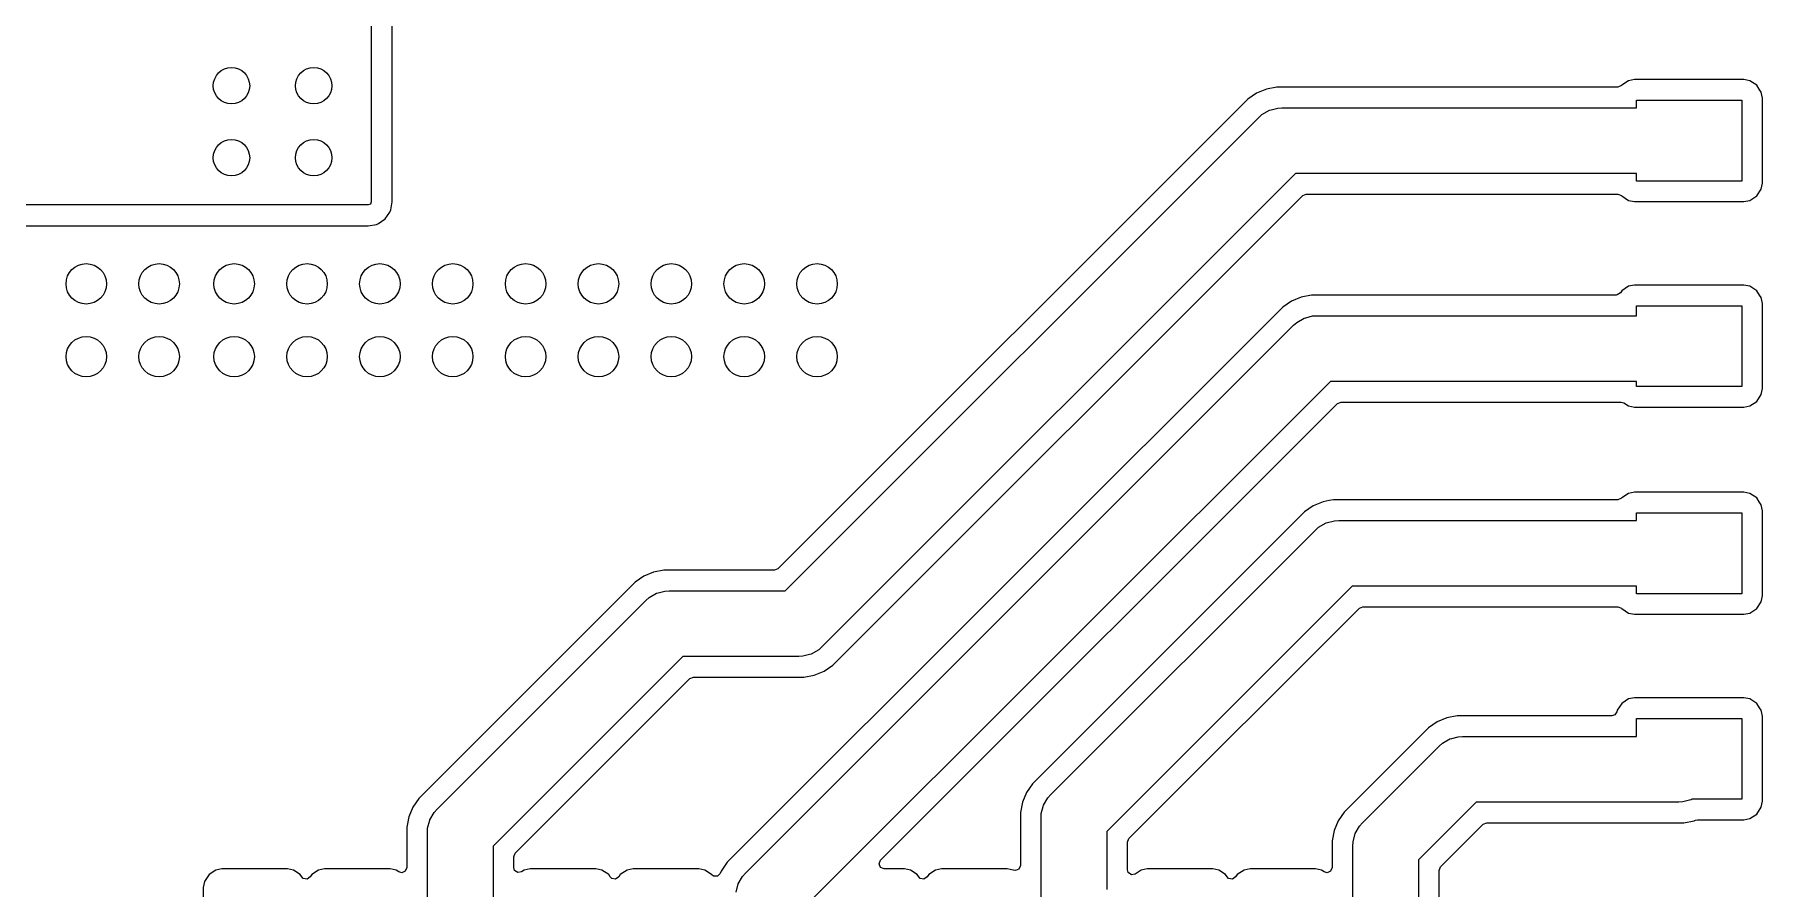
# Model space of a CAD drawing. Extents: x 97 to 200, y -158 to -52.
# Drawn here: x 149.91 to 171.26, y -137.88 to -127.32 of the extents above; entities that cross this region are included whole.
import ezdxf

# ---------------------------------------------------------------- set-up
doc = ezdxf.new("R2010")
doc.units = 0
doc.layers.add('BLACK', color=7, linetype='CONTINUOUS')

msp = doc.modelspace()

# ---------------------------------------------------------------- linework, layer by layer
at = {"layer": 'BLACK', "linetype": 'CONTINUOUS'}
for p, q in [((154.0723, -126.5195), (154.0723, -129.3917)), ((154.3318, -129.3917), (154.3318, -126.5195)), ((165.008044, -128.047918), (164.899801, -128.120244)), ((165.128324, -127.998097), (165.008044, -128.047918)), ((165.256007, -127.9727), (165.128324, -127.998097)), ((169.469148, -127.9727), (165.256007, -127.9727)), ((169.513341, -127.954392), (169.469148, -127.9727)), ((169.517618, -127.950113), (169.513341, -127.954392)), ((169.601796, -127.893867), (169.517618, -127.950113)), ((169.6018, -127.893865), (169.601796, -127.893867)), ((169.676031, -127.879101), (169.6018, -127.893865)), ((169.676035, -127.8791), (169.676031, -127.879101)), ((171.026167, -127.8791), (169.676035, -127.8791)), ((171.1004, -127.893865), (171.026167, -127.8791)), ((171.100402, -127.893866), (171.1004, -127.893865)), ((171.184584, -127.950115), (171.100402, -127.893866)), ((171.216645, -127.998098), (171.184584, -127.950115)), ((171.240834, -128.034299), (171.216645, -127.998098)), ((171.255599, -128.108532), (171.240834, -128.034299)), ((164.899799, -128.120246), (159.095652, -133.924394)), ((164.899801, -128.120244), (164.899799, -128.120246)), ((165.073699, -128.311181), (165.165577, -128.258135)), ((165.165577, -128.258135), (165.187233, -128.252332)), ((165.187233, -128.252332), (165.268054, -128.230676)), ((165.268054, -128.230676), (165.268069, -128.230676)), ((165.268069, -128.230676), (165.3211, -128.2272)), ((165.3211, -128.2272), (169.7011, -128.2272)), ((169.7011, -128.2272), (169.7011, -128.1336)), ((169.7011, -128.1336), (171.0011, -128.1336)), ((171.0011, -128.1336), (171.0011, -129.1336)), ((171.255599, -128.108534), (171.255599, -128.108532)), ((171.2556, -129.158667), (171.255599, -128.108534)), ((159.182764, -134.1972), (165.033732, -128.346232)), ((165.033732, -128.346232), (165.073691, -128.311188)), ((165.073691, -128.311188), (165.073699, -128.311181)), ((165.489436, -129.04), (159.638468, -134.890968)), ((169.7011, -129.04), (165.489436, -129.04)), ((169.7011, -129.1336), (169.7011, -129.04)), ((159.772399, -135.116955), (165.576548, -129.312806)), ((165.576548, -129.312806), (165.620742, -129.2945)), ((165.620742, -129.2945), (169.469144, -129.2945)), ((169.469144, -129.2945), (169.513338, -129.312806)), ((169.513338, -129.312806), (169.513341, -129.312808)), ((169.513341, -129.312808), (169.517618, -129.317086)), ((169.517618, -129.317086), (169.601797, -129.373333)), ((171.0011, -129.1336), (169.7011, -129.1336)), ((171.100401, -129.373334), (171.184584, -129.317084)), ((171.184584, -129.317084), (171.240834, -129.232901)), ((171.240834, -129.232901), (171.2556, -129.158667)), ((154.0352, -129.4288), (145.089905, -129.4288)), ((154.061434, -129.417934), (154.0352, -129.4288)), ((154.0723, -129.3917), (154.061434, -129.417934)), ((154.244931, -129.601425), (154.301182, -129.517237)), ((154.301182, -129.517237), (154.312048, -129.491003)), ((154.312048, -129.491003), (154.3318, -129.3917)), ((169.601797, -129.373333), (169.601799, -129.373334)), ((169.601799, -129.373334), (169.676033, -129.3881)), ((169.676033, -129.3881), (171.026166, -129.388099)), ((171.026166, -129.388099), (171.100401, -129.373334)), ((145.089906, -129.6883), (154.035199, -129.6883)), ((154.035199, -129.6883), (154.0352, -129.6883)), ((154.0352, -129.6883), (154.134503, -129.668548)), ((154.134503, -129.668548), (154.160737, -129.657682)), ((154.160737, -129.657682), (154.160744, -129.657679)), ((154.160744, -129.657679), (154.244931, -129.601425)), ((165.438044, -130.617918), (165.329801, -130.690244)), ((165.558324, -130.568097), (165.438044, -130.617918)), ((165.686007, -130.5427), (165.558324, -130.568097)), ((169.449073, -130.5427), (165.686007, -130.5427)), ((169.461266, -130.541499), (169.449073, -130.5427)), ((169.50104, -130.514923), (169.461266, -130.541499)), ((169.517615, -130.490115), (169.50104, -130.514923)), ((169.601796, -130.433867), (169.517615, -130.490115)), ((169.6018, -130.433865), (169.601796, -130.433867)), ((169.676031, -130.419101), (169.6018, -130.433865)), ((169.676035, -130.4191), (169.676031, -130.419101)), ((171.026167, -130.4191), (169.676035, -130.4191)), ((171.1004, -130.433865), (171.026167, -130.4191)), ((171.100402, -130.433866), (171.1004, -130.433865)), ((171.184584, -130.490115), (171.100402, -130.433866)), ((171.21972, -130.5427), (171.184584, -130.490115)), ((171.240834, -130.574299), (171.21972, -130.5427)), ((171.255599, -130.648534), (171.240834, -130.574299)), ((165.329801, -130.690244), (158.467744, -137.552301)), ((165.503699, -130.881181), (165.595577, -130.828135)), ((165.595577, -130.828135), (165.617233, -130.822332)), ((165.617233, -130.822332), (165.698054, -130.800676)), ((165.698054, -130.800676), (165.698069, -130.800676)), ((165.698069, -130.800676), (165.7511, -130.7972)), ((165.7511, -130.7972), (169.7011, -130.7972)), ((169.7011, -130.7972), (169.7011, -130.6736)), ((169.7011, -130.6736), (171.0011, -130.6736)), ((171.0011, -130.6736), (171.0011, -131.6736)), ((171.2556, -131.698667), (171.255599, -130.648534)), ((158.693732, -137.686232), (165.463732, -130.916232)), ((165.463732, -130.916232), (165.503691, -130.881188)), ((165.503691, -130.881188), (165.503699, -130.881181)), ((165.919436, -131.61), (159.3875, -138.141936)), ((169.7011, -131.61), (165.919436, -131.61)), ((169.7011, -131.6736), (169.7011, -131.61)), ((171.0011, -131.6736), (169.7011, -131.6736)), ((160.361947, -137.527406), (166.006548, -131.882806)), ((166.006548, -131.882806), (166.050742, -131.8645)), ((166.050742, -131.8645), (169.509755, -131.8645)), ((169.509755, -131.8645), (169.544478, -131.875033)), ((169.544478, -131.875033), (169.601797, -131.913333)), ((171.100401, -131.913334), (171.184584, -131.857084)), ((171.184584, -131.857084), (171.240834, -131.772901)), ((171.240834, -131.772901), (171.2556, -131.698667)), ((169.601797, -131.913333), (169.601799, -131.913334)), ((169.601799, -131.913334), (169.676033, -131.9281)), ((169.676033, -131.9281), (171.026166, -131.928099)), ((171.026166, -131.928099), (171.100401, -131.913334)), ((165.708044, -133.147918), (165.599801, -133.220244)), ((165.828324, -133.098097), (165.708044, -133.147918)), ((165.90234, -133.083375), (165.828324, -133.098097)), ((165.956006, -133.0727), (165.90234, -133.083375)), ((169.469148, -133.0727), (165.956006, -133.0727)), ((169.513341, -133.054392), (169.469148, -133.0727)), ((169.517618, -133.050113), (169.513341, -133.054392)), ((169.601796, -132.993867), (169.517618, -133.050113)), ((169.6018, -132.993865), (169.601796, -132.993867)), ((169.676031, -132.979101), (169.6018, -132.993865)), ((169.676035, -132.9791), (169.676031, -132.979101)), ((171.026167, -132.9791), (169.676035, -132.9791)), ((171.1004, -132.993865), (171.026167, -132.9791)), ((171.100402, -132.993866), (171.1004, -132.993865)), ((171.184584, -133.050115), (171.100402, -132.993866)), ((171.216645, -133.098098), (171.184584, -133.050115)), ((171.240834, -133.134299), (171.216645, -133.098098)), ((171.255599, -133.208534), (171.240834, -133.134299)), ((165.507743, -133.312303), (162.32101, -136.499035)), ((165.599799, -133.220246), (165.507743, -133.312303)), ((165.599801, -133.220244), (165.599799, -133.220246)), ((165.773699, -133.411181), (165.865577, -133.358135)), ((165.865577, -133.358135), (165.968054, -133.330677)), ((165.968054, -133.330677), (166.0211, -133.3272)), ((166.0211, -133.3272), (169.7011, -133.3272)), ((169.7011, -133.3272), (169.7011, -133.2336)), ((169.7011, -133.2336), (171.0011, -133.2336)), ((171.0011, -133.2336), (171.0011, -134.2336)), ((171.2556, -134.258667), (171.255599, -133.208534)), ((162.463732, -136.716232), (165.733732, -133.446232)), ((165.733732, -133.446232), (165.773699, -133.411181)), ((157.438044, -134.017918), (157.329804, -134.090243)), ((157.558324, -133.968097), (157.438044, -134.017918)), ((157.686007, -133.9427), (157.558324, -133.968097)), ((159.051458, -133.9427), (157.686007, -133.9427)), ((159.095652, -133.924394), (159.051458, -133.9427)), ((157.329799, -134.090246), (154.657744, -136.762301)), ((157.329804, -134.090243), (157.329799, -134.090246)), ((157.503699, -134.281181), (157.595577, -134.228135)), ((157.595577, -134.228135), (157.617233, -134.222332)), ((157.617233, -134.222332), (157.698054, -134.200676)), ((157.698054, -134.200676), (157.698069, -134.200676)), ((157.698069, -134.200676), (157.7511, -134.1972)), ((157.7511, -134.1972), (159.182764, -134.1972)), ((166.189436, -134.14), (163.1575, -137.171936)), ((169.7011, -134.14), (166.189436, -134.14)), ((169.7011, -134.2336), (169.7011, -134.14)), ((171.0011, -134.2336), (169.7011, -134.2336)), ((154.883732, -136.896232), (157.463732, -134.316232)), ((157.463732, -134.316232), (157.503691, -134.281188)), ((157.503691, -134.281188), (157.503699, -134.281181)), ((163.430306, -137.259047), (166.276547, -134.412806)), ((166.276547, -134.412806), (166.320741, -134.3945)), ((166.320741, -134.3945), (169.469144, -134.3945)), ((169.469144, -134.3945), (169.513338, -134.412806)), ((169.513338, -134.412806), (169.513341, -134.412808)), ((169.513341, -134.412808), (169.517618, -134.417086)), ((169.517618, -134.417086), (169.601797, -134.473333)), ((171.100401, -134.473334), (171.184584, -134.417084)), ((171.184584, -134.417084), (171.240834, -134.332901)), ((171.240834, -134.332901), (171.2556, -134.258667)), ((169.601797, -134.473333), (169.601799, -134.473334)), ((169.601799, -134.473334), (169.676033, -134.4881)), ((169.676033, -134.4881), (171.026166, -134.488099)), ((171.026166, -134.488099), (171.100401, -134.473334)), ((157.919436, -135.01), (155.5775, -137.351936)), ((159.3511, -135.01), (157.919436, -135.01)), ((159.404131, -135.006524), (159.3511, -135.01)), ((159.404146, -135.006524), (159.404131, -135.006524)), ((159.484966, -134.984867), (159.404146, -135.006524)), ((159.506623, -134.979065), (159.484966, -134.984867)), ((159.598501, -134.926019), (159.506623, -134.979065)), ((159.598508, -134.926011), (159.598501, -134.926019)), ((159.638468, -134.890968), (159.598508, -134.926011)), ((155.850306, -137.439048), (158.006548, -135.282806)), ((158.006548, -135.282806), (158.050742, -135.2645)), ((158.050742, -135.2645), (159.416193, -135.2645)), ((159.416193, -135.2645), (159.543877, -135.239102)), ((159.543877, -135.239102), (159.664154, -135.189282)), ((159.664154, -135.189282), (159.772399, -135.116955)), ((169.676031, -135.519101), (169.6018, -135.533865)), ((169.676035, -135.5191), (169.676031, -135.519101)), ((171.026167, -135.5191), (169.676035, -135.5191)), ((171.1004, -135.533865), (171.026167, -135.5191)), ((169.431191, -135.732167), (169.396468, -135.7427)), ((169.457767, -135.692393), (169.431191, -135.732167)), ((169.461365, -135.674299), (169.457767, -135.692393)), ((169.461366, -135.674297), (169.461365, -135.674299)), ((169.517615, -135.590115), (169.461366, -135.674297)), ((169.601796, -135.533867), (169.517615, -135.590115)), ((169.6018, -135.533865), (169.601796, -135.533867)), ((171.100402, -135.533866), (171.1004, -135.533865)), ((171.184584, -135.590115), (171.100402, -135.533866)), ((171.21972, -135.6427), (171.184584, -135.590115)), ((171.240834, -135.674299), (171.21972, -135.6427)), ((171.255599, -135.748534), (171.240834, -135.674299)), ((167.129801, -135.890244), (166.087744, -136.932301)), ((167.238044, -135.817918), (167.129801, -135.890244)), ((167.358324, -135.768097), (167.238044, -135.817918)), ((167.486007, -135.7427), (167.358324, -135.768097)), ((169.396468, -135.7427), (167.486007, -135.7427)), ((169.7011, -135.9972), (169.7011, -135.7736)), ((169.7011, -135.7736), (171.0011, -135.7736)), ((171.0011, -135.7736), (171.0011, -136.7736)), ((171.2556, -136.798667), (171.255599, -135.748534)), ((166.313732, -137.066232), (167.263732, -136.116232)), ((167.263732, -136.116232), (167.303691, -136.081188)), ((167.303691, -136.081188), (167.303699, -136.081181)), ((167.303699, -136.081181), (167.395577, -136.028135)), ((167.395577, -136.028135), (167.417233, -136.022332)), ((167.417233, -136.022332), (167.498054, -136.000676)), ((167.498054, -136.000676), (167.498069, -136.000676)), ((167.498069, -136.000676), (167.5511, -135.9972)), ((167.5511, -135.9972), (169.7011, -135.9972)), ((162.237744, -136.582301), (162.165418, -136.690544)), ((162.32101, -136.499035), (162.237744, -136.582301)), ((154.657744, -136.762301), (154.585418, -136.870544)), ((162.165418, -136.690544), (162.115597, -136.810824)), ((162.375635, -136.848077), (162.428681, -136.756199)), ((162.428681, -136.756199), (162.428688, -136.756191)), ((162.428688, -136.756191), (162.463732, -136.716232)), ((170.274131, -136.806524), (170.2211, -136.81)), ((170.274146, -136.806524), (170.274131, -136.806524)), ((170.354966, -136.784867), (170.274146, -136.806524)), ((170.376623, -136.779065), (170.354966, -136.784867)), ((170.386089, -136.7736), (170.376623, -136.779065)), ((171.0011, -136.7736), (170.386089, -136.7736)), ((171.240834, -136.872901), (171.2556, -136.798667)), ((154.535597, -136.990824), (154.5102, -137.118506)), ((154.585418, -136.870544), (154.535597, -136.990824)), ((154.795635, -137.028077), (154.848681, -136.936199)), ((154.848681, -136.936199), (154.848688, -136.936191)), ((154.848688, -136.936191), (154.883732, -136.896232)), ((162.115597, -136.810824), (162.0902, -136.938506)), ((162.0902, -136.938506), (162.0902, -137.592523)), ((162.3447, -137.0036), (162.348176, -136.950569)), ((162.3447, -138.9936), (162.3447, -137.0036)), ((162.348176, -136.950554), (162.372124, -136.861181)), ((162.348176, -136.950569), (162.348176, -136.950554)), ((162.372124, -136.861181), (162.375635, -136.848077)), ((166.087744, -136.932301), (166.015418, -137.040544)), ((167.719436, -136.81), (167.0075, -137.521936)), ((170.2211, -136.81), (167.719436, -136.81)), ((171.026166, -137.028099), (171.100401, -137.013334)), ((171.100401, -137.013334), (171.184584, -136.957084)), ((171.184584, -136.957084), (171.240834, -136.872901)), ((154.5102, -137.118506), (154.5102, -137.618665)), ((154.7647, -137.1836), (154.768176, -137.130569)), ((154.7647, -139.0336), (154.7647, -137.1836)), ((154.768176, -137.130554), (154.794354, -137.032857)), ((154.768176, -137.130569), (154.768176, -137.130554)), ((154.794354, -137.032857), (154.795635, -137.028077)), ((163.1575, -137.171936), (163.1575, -137.8886)), ((165.965597, -137.160824), (165.9402, -137.288506)), ((166.015418, -137.040544), (165.965597, -137.160824)), ((166.198176, -137.300554), (166.221404, -137.213867)), ((166.221404, -137.213867), (166.225635, -137.198077)), ((166.225635, -137.198077), (166.278681, -137.106199)), ((166.278681, -137.106199), (166.278688, -137.106191)), ((166.278688, -137.106191), (166.313732, -137.066232)), ((167.280306, -137.609048), (167.806548, -137.082806)), ((167.806548, -137.082806), (167.850742, -137.0645)), ((167.850742, -137.0645), (170.286193, -137.0645)), ((170.286193, -137.0645), (170.413877, -137.039102)), ((170.413877, -137.039102), (170.422225, -137.035643)), ((170.422225, -137.035643), (170.428954, -137.032857)), ((170.428954, -137.032857), (170.452872, -137.028099)), ((170.452872, -137.028099), (171.026165, -137.028099)), ((171.026165, -137.028099), (171.026166, -137.028099)), ((155.5775, -137.351936), (155.5775, -139.0336)), ((155.832, -137.483242), (155.850306, -137.439048)), ((163.412, -137.303241), (163.430306, -137.259047)), ((163.412, -137.645392), (163.412, -137.303241)), ((165.9402, -137.288506), (165.9402, -137.618665)), ((166.1947, -137.3536), (166.198176, -137.300569)), ((166.1947, -139.0336), (166.1947, -137.3536)), ((166.198176, -137.300569), (166.198176, -137.300554)), ((152.151796, -137.648867), (152.067615, -137.705115)), ((152.1518, -137.648865), (152.151796, -137.648867)), ((152.226031, -137.634101), (152.1518, -137.648865)), ((152.226035, -137.6341), (152.226031, -137.634101)), ((153.036167, -137.6341), (152.226035, -137.6341)), ((153.1104, -137.648865), (153.036167, -137.6341)), ((153.110402, -137.648866), (153.1104, -137.648865)), ((153.194583, -137.705114), (153.110402, -137.648866)), ((153.421796, -137.648867), (153.337616, -137.705114)), ((153.4218, -137.648865), (153.421796, -137.648867)), ((153.496031, -137.634101), (153.4218, -137.648865)), ((153.496035, -137.6341), (153.496031, -137.634101)), ((154.306167, -137.6341), (153.496035, -137.6341)), ((154.3804, -137.648865), (154.306167, -137.6341)), ((154.380402, -137.648866), (154.3804, -137.648865)), ((154.412977, -137.670632), (154.380402, -137.648866)), ((154.5102, -137.618665), (154.491894, -137.662859)), ((155.832, -137.618665), (155.832, -137.483242)), ((155.842533, -137.653388), (155.832, -137.618665)), ((155.882306, -137.679964), (155.842533, -137.653388)), ((155.961795, -137.648867), (155.929223, -137.670632)), ((155.9618, -137.648865), (155.961795, -137.648867)), ((156.036031, -137.634101), (155.9618, -137.648865)), ((156.036035, -137.6341), (156.036031, -137.634101)), ((156.846167, -137.6341), (156.036035, -137.6341)), ((156.9204, -137.648865), (156.846167, -137.6341)), ((156.920402, -137.648866), (156.9204, -137.648865)), ((157.004583, -137.705114), (156.920402, -137.648866)), ((157.231796, -137.648867), (157.147616, -137.705114)), ((157.2318, -137.648865), (157.231796, -137.648867)), ((157.306031, -137.634101), (157.2318, -137.648865)), ((157.306035, -137.6341), (157.306031, -137.634101)), ((158.116167, -137.6341), (157.306035, -137.6341)), ((158.1904, -137.648865), (158.116167, -137.6341)), ((158.190402, -137.648866), (158.1904, -137.648865)), ((158.274585, -137.705116), (158.190402, -137.648866)), ((158.395416, -137.660549), (158.382526, -137.691668)), ((158.395418, -137.660544), (158.395416, -137.660549)), ((158.467744, -137.552301), (158.395418, -137.660544)), ((160.343641, -137.5716), (160.361947, -137.527406)), ((160.361947, -137.615794), (160.343641, -137.5716)), ((160.406141, -137.6341), (160.361947, -137.615794)), ((160.656167, -137.6341), (160.406141, -137.6341)), ((160.7304, -137.648865), (160.656167, -137.6341)), ((160.730402, -137.648866), (160.7304, -137.648865)), ((160.814583, -137.705114), (160.730402, -137.648866)), ((161.041796, -137.648867), (160.957616, -137.705114)), ((161.0418, -137.648865), (161.041796, -137.648867)), ((161.116031, -137.634101), (161.0418, -137.648865)), ((161.116035, -137.6341), (161.116031, -137.634101)), ((161.926167, -137.6341), (161.116035, -137.6341)), ((162.000403, -137.648866), (161.926167, -137.6341)), ((162.003788, -137.650268), (162.000403, -137.648866)), ((162.0277, -137.655023), (162.003788, -137.650268)), ((162.071894, -137.636717), (162.0277, -137.655023)), ((162.0902, -137.592523), (162.071894, -137.636717)), ((163.422533, -137.680115), (163.412, -137.645392)), ((163.581796, -137.648867), (163.509223, -137.697359)), ((163.5818, -137.648865), (163.581796, -137.648867)), ((163.656031, -137.634101), (163.5818, -137.648865)), ((163.656035, -137.6341), (163.656031, -137.634101)), ((164.466167, -137.6341), (163.656035, -137.6341)), ((164.5404, -137.648865), (164.466167, -137.6341)), ((164.540402, -137.648866), (164.5404, -137.648865)), ((164.624583, -137.705114), (164.540402, -137.648866)), ((164.851796, -137.648867), (164.767616, -137.705114)), ((164.8518, -137.648865), (164.851796, -137.648867)), ((164.926031, -137.634101), (164.8518, -137.648865)), ((164.926035, -137.6341), (164.926031, -137.634101)), ((165.736167, -137.6341), (164.926035, -137.6341)), ((165.8104, -137.648865), (165.736167, -137.6341)), ((165.810402, -137.648866), (165.8104, -137.648865)), ((165.842977, -137.670632), (165.810402, -137.648866)), ((165.9402, -137.618665), (165.921894, -137.662859)), ((167.0075, -137.521936), (167.0075, -139.0336)), ((167.262, -137.653242), (167.280306, -137.609048)), ((167.262, -139.098693), (167.262, -137.653242)), ((152.011365, -137.789299), (151.9966, -137.863532)), ((151.9966, -137.863532), (151.9966, -140.203664)), ((152.011366, -137.789297), (152.011365, -137.789299)), ((152.067615, -137.705115), (152.011366, -137.789297)), ((153.214133, -137.734373), (153.194583, -137.705114)), ((153.231376, -137.751616), (153.214133, -137.734373)), ((153.278293, -137.760948), (153.231376, -137.751616)), ((153.318067, -137.734373), (153.278293, -137.760948)), ((153.337616, -137.705114), (153.318067, -137.734373)), ((154.4477, -137.681165), (154.412977, -137.670632)), ((154.491894, -137.662859), (154.4477, -137.681165)), ((155.929223, -137.670632), (155.882306, -137.679964)), ((157.024133, -137.734373), (157.004583, -137.705114)), ((157.041376, -137.751616), (157.024133, -137.734373)), ((157.088293, -137.760948), (157.041376, -137.751616)), ((157.128067, -137.734373), (157.088293, -137.760948)), ((157.147616, -137.705114), (157.128067, -137.734373)), ((158.278937, -137.709468), (158.274585, -137.705116)), ((158.280022, -137.708382), (158.278937, -137.709468)), ((158.300865, -137.725491), (158.280022, -137.708382)), ((158.348701, -137.725492), (158.300865, -137.725491)), ((158.382526, -137.691668), (158.348701, -137.725492)), ((158.578176, -137.920554), (158.605635, -137.818078)), ((158.605635, -137.818077), (158.658681, -137.726199)), ((158.605635, -137.818078), (158.605635, -137.818077)), ((158.658681, -137.726199), (158.658688, -137.726191)), ((158.658688, -137.726191), (158.693732, -137.686232)), ((160.834133, -137.734373), (160.814583, -137.705114)), ((160.851376, -137.751616), (160.834133, -137.734373)), ((160.898293, -137.760948), (160.851376, -137.751616)), ((160.938067, -137.734373), (160.898293, -137.760948)), ((160.957616, -137.705114), (160.938067, -137.734373)), ((163.462307, -137.706691), (163.422533, -137.680115)), ((163.509223, -137.697359), (163.462307, -137.706691)), ((164.644133, -137.734373), (164.624583, -137.705114)), ((164.661376, -137.751616), (164.644133, -137.734373)), ((164.708293, -137.760948), (164.661376, -137.751616)), ((164.748067, -137.734373), (164.708293, -137.760948)), ((164.767616, -137.705114), (164.748067, -137.734373)), ((165.8777, -137.681165), (165.842977, -137.670632)), ((165.921894, -137.662859), (165.8777, -137.681165))]:
    msp.add_line(p, q, dxfattribs=at)
at = {"layer": 'BLACK'}
for centre, radius in [((152.3451, -127.9556), 0.225), ((153.3611, -127.9556), 0.225), ((152.3451, -128.8446), 0.225), ((153.3611, -128.8446), 0.225), ((150.5511, -130.4036), 0.25), ((151.4511, -130.4036), 0.25), ((152.3781, -130.4036), 0.25), ((153.2781, -130.4036), 0.25), ((154.1781, -130.4036), 0.25), ((155.0781, -130.4036), 0.25), ((155.9781, -130.4036), 0.25), ((156.8781, -130.4036), 0.25), ((157.7781, -130.4036), 0.25), ((158.6781, -130.4036), 0.25), ((159.5781, -130.4036), 0.25), ((150.5511, -131.3036), 0.25), ((151.4511, -131.3036), 0.25), ((152.3781, -131.3036), 0.25), ((153.2781, -131.3036), 0.25), ((154.1781, -131.3036), 0.25), ((155.0781, -131.3036), 0.25), ((155.9781, -131.3036), 0.25), ((156.8781, -131.3036), 0.25), ((157.7781, -131.3036), 0.25), ((158.6781, -131.3036), 0.25), ((159.5781, -131.3036), 0.25)]:
    msp.add_circle(centre, radius, dxfattribs=at)

doc.saveas('drawing.dxf')
